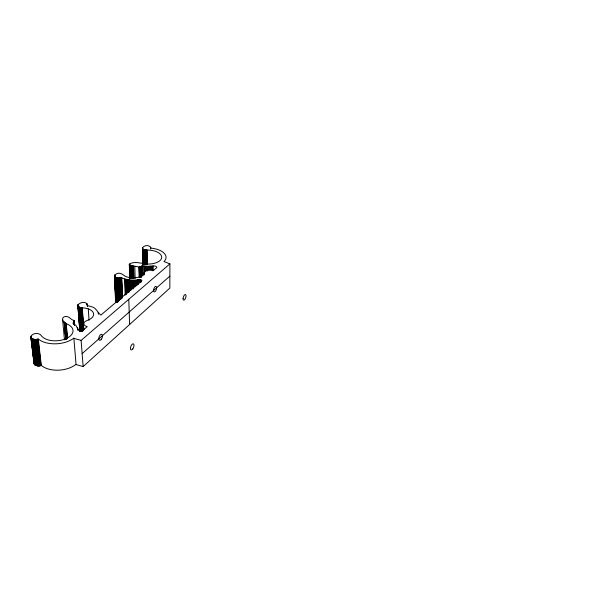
<?xml version="1.0" encoding="UTF-8"?>
<svg xmlns="http://www.w3.org/2000/svg" width="616" height="616" viewBox="0 0 616 616"><rect width="100%" height="100%" fill="white"/><g stroke="black" fill="none" stroke-linecap="round" stroke-linejoin="round"><path stroke-width="0.92" d="M129.822 278.532L129.275 264.072L130.915 263.294A8.362 4.289 0.3 0 1 137.314 262.608L141.249 263.132A13.829 6.992 0.9 0 0 161.215 259.043A13.829 6.992 0.9 0 0 148.225 250.081C135.79 250.158 147.64 241.441 151.12 248.117A18.203 9.201 0.9 0 1 163.987 261.569L169.901 263.879L169.839 288.088L83.137 366.574L75.776 364.48A21.098 12.212 -4.9 0 1 41.388 365.465C38.985 366.351 33.433 366.096 34.188 362.424M129.291 264.156L131.077 265.742L134.981 266.274A11.296 5.844 0.1 0 1 139.054 267.09L142.311 265.835L147.463 266.328L153.191 265.996A2.81 1.448 1 0 1 156.803 267.598L153.369 270.524A5.613 2.918 0.8 0 0 147.663 270.108A5.613 2.918 0.8 0 0 144.337 272.518A11.296 5.844 0.1 0 1 135.605 277.739A11.296 5.844 0.1 0 1 123.339 274.982C115.785 268.923 109.671 280.657 121.66 277.754A15.816 8.185 0.1 0 0 124.578 278.986L131.046 280.211L141.957 280.226L100.87 315.099C97.259 312.612 96.227 307.215 91.022 306.583A17.433 9.54 -2.8 0 0 87.457 305.667C86.379 297.497 69.747 307.03 82.898 307.892A12.451 6.814 -2.8 0 1 93.432 313.067A12.451 6.814 -2.8 0 1 87.164 320.489A6.291 3.503 -2.6 0 0 83.868 323.693A6.291 3.503 -2.6 0 0 87.226 326.665L82.86 330.345A3.234 1.81 -3.1 0 1 77.993 329.198L76.161 325.71L72.911 323.061L74.066 321.829L74.051 320.528A12.451 6.814 -2.8 0 1 70.671 318.703C68.954 316.47 64.357 315.284 62.84 318.064A9.425 5.174 -3.2 0 0 64.133 322.053L65.642 338.738M64.133 322.053L66.898 323.993A16.416 9.132 -4.2 0 1 66.574 338.423A16.416 9.132 -4.2 0 1 41.595 336.02C39.501 332.209 31.886 332.732 30.808 336.975L34.034 363.525M115.931 299.645L115.585 301.047L116.74 302.302L115.654 277.485M82.136 353.638L169.87 276.107M83.137 366.574L81.12 340.394L169.901 263.879M81.12 340.394L73.589 338.292A21.606 12.012 -4.2 0 1 38.346 339.077C35.928 339.685 31.755 339.955 30.808 336.975M31.963 338.608L35.158 365.019M31.793 338.492L34.989 364.911M31.639 338.377L34.835 364.788M31.493 338.253L34.696 364.664M31.362 338.122L34.565 364.533M31.247 337.991L34.45 364.403M30.923 336.197L34.35 364.264M30.831 336.513L34.18 363.979M33.919 339.331L37.068 365.742M33.672 339.277L36.821 365.696M33.426 339.216L36.59 365.635M33.195 339.154L36.359 365.573M32.964 339.077L36.136 365.496M32.74 339L35.92 365.411M32.532 338.908L35.713 365.327M32.332 338.815L35.52 365.234M32.14 338.715L35.328 365.126M35.797 339.47L38.9 365.873M35.52 339.47L38.631 365.881M35.251 339.47L38.361 365.881M34.973 339.455L38.1 365.865M34.704 339.439L37.83 365.85M34.442 339.408L37.576 365.827M34.18 339.377L37.322 365.788M37.715 339.208L40.764 365.604M37.445 339.27L40.51 365.665M37.176 339.324L40.248 365.719M36.906 339.37L39.978 365.765M36.629 339.401L39.709 365.804M36.352 339.431L39.439 365.835M36.075 339.455L39.17 365.858M38.307 339.039L41.272 365.45M37.969 339.139L41.018 365.534M64.449 322.561L65.958 339.254M64.357 322.422L65.866 339.116M64.218 322.145L65.789 338.977M62.593 319.465L64.464 339.84M66.22 323.739L67.544 338.584M66.012 323.662L67.337 338.507M65.804 323.577L67.129 338.423M65.612 323.485L66.936 338.33M65.427 323.385L66.844 339.154M65.25 323.285L66.667 339.054M65.088 323.169L66.505 338.946M64.934 323.061L66.359 338.831M64.796 322.938L66.22 338.708M64.665 322.815L66.174 339.516M64.549 322.692L66.058 339.385M73.912 322.114L74.066 323.962M73.812 322.253L73.966 324.101M73.704 322.391L73.858 324.239M73.581 322.522L73.735 324.378M73.858 338.076L76.038 364.256M74.151 320.666L74.513 325.225M74.097 320.52L74.482 325.371M74.066 321.829L74.228 324.748M77.824 328.59L77.97 330.445M77.323 327.404L77.47 329.26M78.386 306.622L80.38 331.37M78.217 306.437L80.203 331.185M77.947 304.72L80.049 331M77.87 304.92L79.895 331.554M77.816 305.128L79.857 331.447M80.419 307.638L82.205 331.354M80.249 307.6L82.043 331.316M80.088 307.546L81.882 331.262M79.926 307.492L81.72 331.208M79.764 307.438L81.566 331.154M79.61 307.376L81.42 331.092M79.464 307.315L81.273 331.031M79.325 307.253L81.135 330.969M79.187 307.184L80.996 330.9M79.056 307.107L80.865 330.823M78.925 307.038L80.742 330.746M78.809 306.96L80.627 330.669M78.694 306.876L80.588 331.539M78.586 306.791L80.48 331.454M82.259 307.877L83.868 329.691M82.067 307.869L83.684 329.683M81.882 307.861L83.499 329.675M81.689 307.846L83.383 330.615M81.497 307.831L83.198 330.592M81.312 307.808L83.014 330.576M81.127 307.784L82.829 330.546M80.95 307.754L82.729 331.47M80.765 307.723L82.552 331.439M80.596 307.684L82.375 331.4M88.257 308.855L89.035 320.228M87.357 304.289L87.541 306.275M87.226 304.096L87.426 306.083M87.072 303.911L87.287 305.89M98.252 312.381L98.36 314.275M115.539 277.416L116.624 302.233M115.423 277.339L116.509 302.156M115.207 277.192L116.401 302.086M115.107 277.115L116.201 301.925M114.93 276.954L116.116 301.848M114.761 274.959L115.954 301.678M114.699 275.052L115.877 301.594M114.545 275.321L115.7 301.324M114.453 275.598L115.585 301.047M117.625 278.116L118.588 301.024M117.448 278.085L118.418 300.993M117.279 278.055L118.249 300.962M117.117 278.016L118.087 300.924M116.955 277.978L117.972 301.84M116.794 277.931L117.81 301.801M116.64 277.885L117.656 301.755M116.486 277.839L117.51 301.701M116.332 277.785L117.363 301.655M116.193 277.731L117.263 302.548M116.047 277.67L117.125 302.495M115.916 277.616L116.994 302.433M115.785 277.546L116.863 302.364M119.581 278.193L120.428 299.184M119.404 278.201L120.259 299.199M119.227 278.209L120.081 299.207M119.042 278.216L119.904 299.214M118.865 278.216L119.727 299.214M118.688 278.209L119.55 299.207M118.503 278.201L119.412 300.154M118.326 278.193L119.234 300.146M118.149 278.178L119.057 300.131M117.972 278.163L118.888 300.115M117.795 278.139L118.711 300.092M121.66 277.754L122.391 296.82M121.591 277.785L122.322 296.85M121.437 277.839L122.214 297.859M121.283 277.885L122.06 297.913M121.129 277.931L121.906 297.959M120.967 277.97L121.745 298.005M120.798 278.016L121.583 298.044M120.636 278.047L121.421 298.082M120.459 278.078L121.252 298.113M120.289 278.109L121.09 298.144M120.12 278.139L120.952 299.13M119.943 278.155L120.782 299.153M119.766 278.178L120.605 299.168M125.664 279.317L126.203 294.579M125.117 279.163L125.664 294.417M124.578 278.986L125.164 295.203M127.389 279.726L127.805 292.123M126.804 279.602L127.258 292.954M126.226 279.464L126.727 293.77M129.191 280.026L129.56 291.468M128.582 279.934L128.99 292.338M128.775 299.322L129.614 324.501M127.982 279.841L128.39 292.238M131.077 265.742L131.447 277.985M130.939 265.689L131.308 277.931M130.8 265.635L131.177 277.87M130.669 265.573L131.046 277.808M130.546 265.511L130.923 277.747M131.046 280.211L131.339 289.743M130.423 265.442L130.8 277.685M130.307 265.373L130.715 278.555M130.091 265.234L130.607 278.486M129.991 265.157L130.407 278.34M130.423 280.157L130.746 290.644M129.814 265.003L130.315 278.263M129.73 264.926L130.145 278.101M129.591 264.764L130.068 278.016M129.422 264.51L129.938 277.855M129.807 280.095L130.138 290.59M133.556 280.272L133.78 287.895M133.002 266.166L133.349 278.401M132.825 266.15L133.179 278.386M132.656 266.127L133.01 278.37M132.933 280.28L133.179 288.858M132.486 266.104L132.84 278.347M132.317 266.081L132.679 278.317M132.155 266.05L132.509 278.286M131.993 266.012L132.348 278.255M132.301 280.265L132.555 288.842M131.832 265.973L132.194 278.216M131.67 265.935L132.04 278.178M131.516 265.896L131.886 278.132M131.37 265.85L131.732 278.085M131.216 265.796L131.585 278.039M131.67 280.241L131.932 288.827M135.443 280.188L135.597 285.901M134.788 266.258L135.127 278.494M134.819 280.234L134.996 286.894M134.188 280.257L134.373 286.925M133.526 266.197L133.872 278.432M133.349 266.189L133.695 278.424M133.171 266.181L133.526 278.417M137.314 279.987L137.437 284.746M136.675 280.064L136.821 285.778M136.059 280.134L136.213 285.847M139.347 277.454L139.101 267.105L139.301 277.454M139.278 279.918L139.347 282.775M138.954 279.918L139.024 282.767M138.623 279.918L138.716 283.722M138.292 279.926L138.392 283.73M137.969 279.941L138.084 284.7M137.638 279.964L137.761 284.723M140.964 266.69L141.195 277.031M141.226 280.095L141.264 281.997M140.779 266.759L141.002 277.1M140.579 266.82L140.81 277.161M140.902 280.049L140.949 281.951M140.379 266.874L140.61 277.223M140.587 280.01L140.625 281.912M140.171 266.928L140.402 277.277M139.955 266.974L140.194 277.323M140.263 279.98L140.302 281.882M139.732 267.021L139.955 276.422M139.94 279.949L140.001 282.806M139.516 267.051L139.732 276.461M139.285 267.082L139.532 277.431M139.609 279.934L139.678 282.783M142.612 248.448L142.989 263.933M142.55 247.447L142.804 264.333M142.311 265.835L142.504 275.221M142.057 266.074L142.257 275.468M141.926 266.174L142.127 275.568M141.788 266.274L141.988 275.668M141.642 266.366L141.865 276.7M141.488 266.451L141.688 275.845M141.318 266.536L141.526 275.93M141.149 266.613L141.372 276.954M144.644 249.773L144.914 264.195M144.452 249.711L144.721 264.133M144.26 249.642L144.537 264.064M144.567 266.15L144.691 272.719M144.082 249.572L144.36 263.995M143.913 249.503L144.19 263.925M144.337 272.518L144.375 274.405M143.744 249.418L144.021 263.84M143.59 249.341L143.867 263.756M143.443 249.249L143.721 263.671M143.62 266.035L143.805 275.429M143.174 254.5L143.212 256.418M143.074 254.6L143.166 264.295M142.889 254.808L143.081 264.403M146.585 250.073L146.831 264.495M146.354 250.065L146.608 264.48M146.131 250.042L146.385 264.464M146.493 266.297L146.577 270.986M145.907 250.019L146.161 264.441M145.692 249.996L145.946 264.418M145.468 249.957L145.73 264.38M145.261 249.919L145.522 264.341M145.53 266.235L145.615 270.925M145.045 249.873L145.314 264.303M144.845 249.827L145.106 264.249M148.425 266.335L148.487 270.093M147.463 266.328L147.54 271.025M147.031 250.073L147.27 264.495M146.808 250.081L147.055 264.495M150.666 247.093L150.689 249.01M150.358 266.281L150.412 270.031M149.395 266.32L149.449 270.07M152.26 266.112L152.314 270.801M151.313 266.212L151.359 269.954M153.191 265.996L153.245 270.678M153.576 290.344L153.584 290.66A2.918 1.301 -72 0 0 155.925 290.544A2.918 1.301 -72 0 0 155.879 286.34A2.918 1.301 -72 0 0 153.576 290.344M183.083 298.575L183.075 298.891A2.949 1.209 -72 0 0 185.277 298.729A2.949 1.209 -72 0 0 185.339 294.51A2.949 1.209 -72 0 0 183.083 298.575M132.802 348.887A3.242 1.455 -69.7 0 0 133.372 343.851A3.242 1.455 -69.7 0 0 130.484 347.901A3.242 1.455 -69.7 0 0 132.802 348.887M101.286 339.308A3.203 1.555 -69.4 0 0 101.771 334.311A3.203 1.555 -69.4 0 0 98.799 338.284A3.203 1.555 -69.4 0 0 101.286 339.308"/></g></svg>
